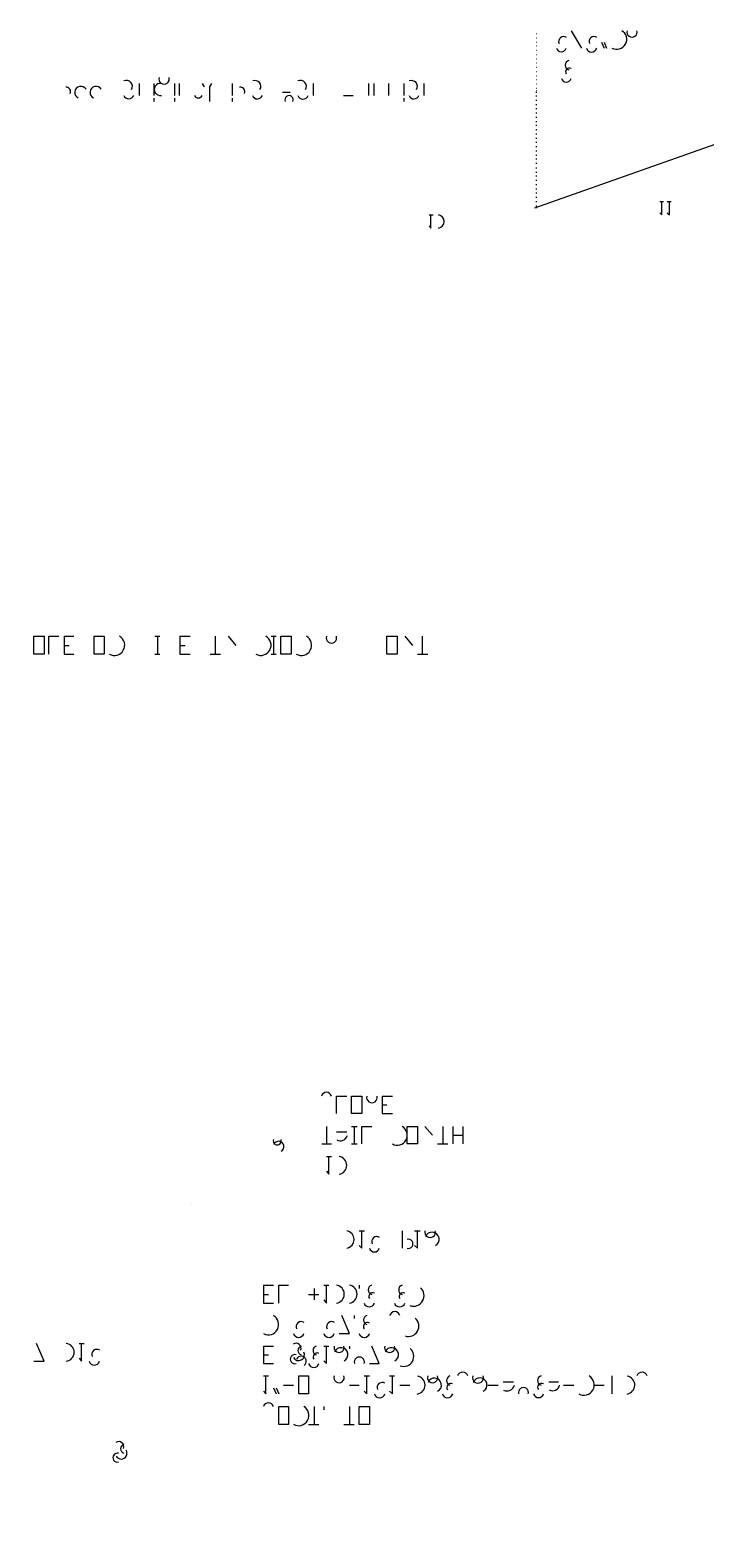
# Model space of a CAD drawing. Header units: millimetres. Extents: x 6 to 1147, y -20 to 811.
# Drawn here: x 318.5 to 467.6, y 258.3 to 588.2 of the extents above; entities that cross this region are included whole.
import ezdxf

# ---------------------------------------------------------------- set-up
doc = ezdxf.new("R2010")
doc.units = ezdxf.units.MM
for name, color, linetype in [('ARCS', 4, 'Continuous'), ('CURVES', 6, 'Continuous'), ('LINES', 7, 'Continuous'), ('RECTANGLES', 3, 'Continuous')]:
    doc.layers.add(name, color=color, linetype=linetype)

msp = doc.modelspace()

# ---------------------------------------------------------------- linework, layer by layer
at = {"layer": 'ARCS'}
for centre, radius, start, end in [((544.81, 589.24), 136.52, 150.049, 150.049), ((488.89, 582.7), 59.66, 150.2766, 150.2766), ((310.33, 504.31), 134.11, 150.0914, 150.0914), ((485.74, 555.07), 68.24, 150.0083, 150.0083), ((463.36, 567.31), 29.82, 149.4614, 149.4614), ((448.12, 586.12), 2.2, 240.6422, 60.6422), ((451.48, 587.74), 1.12, 164.4759, 15.5241), ((514.87, 495.22), 89.64, 30.1778, 30.1778), ((436.96, 582.37), 3.36, 180.5116, 180.5116), ((435.25, 582.31), 1.65, 178.9584, 178.9584), ((435.85, 584.5), 1.12, 195.9454, 344.876), ((436.39, 585.64), 1.11, 55.8403, 203.3852), ((442.54, 584.5), 1.18, 194.7436, 345.2564), ((443.11, 585.64), 1.11, 55.8403, 203.3852), ((433.54, 579.22), 3.06, 91.1233, 91.1233), ((437.8, 580.42), 1.05, 103.2405, 256.7595), ((440.38, 579.31), 3.09, 271.1124, 271.1124), ((440.26, 580.81), 1.47, 267.6627, 267.6627), ((348.16, 577.36), 1.14, 161.5651, 18.4349), ((430.33, 562.75), 16.92, 101.3498, 101.3498), ((433.66, 577.75), 1.47, 87.6627, 87.6627), ((437.02, 576.19), 3.42, 0.5026, 0.5026), ((436.96, 577.84), 1.14, 198.4349, 341.5651), ((437.65, 578.95), 0.835, 62.5256, 213.1113), ((438.64, 576.25), 1.56, 358.8983, 358.8983), ((326.56, 574.6), 0.961, 333.4349, 98.1301), ((329.77, 574.42), 1.34, 30.7355, 245.6589), ((333.13, 574.42), 1.34, 30.7355, 245.6589), ((339.82, 575.74), 1.34, 329.9314, 113.1986), ((347.32, 575.08), 1.34, 79.6952, 280.3048), ((365.02, 574.6), 0.993, 334.7989, 102.0948), ((368.23, 575.74), 1.3, 327.8477, 112.0362), ((378.25, 575.74), 1.34, 329.2645, 114.3411), ((402.79, 575.74), 1.3, 327.8477, 112.0362), ((423.25, 560.29), 14.74, 75.2564, 75.2564), ((340.36, 574.12), 1.14, 198.4349, 341.5651), ((355.69, 574.12), 0.914, 203.9625, 337.5206), ((368.77, 574.12), 1.14, 198.9246, 342.0309), ((375.76, 572.8), 0.914, 336.8014, 203.1986), ((378.82, 574.12), 1.2, 197.5256, 342.4744), ((403.33, 574.12), 1.14, 198.9246, 342.0309), ((515.05, 470.05), 102.08, 209.9934, 209.9934), ((426.61, 560.92), 12.36, 270.1391, 270.1391), ((426.55, 567.1), 6.18, 269.7219, 269.7219), ((425.02, 570.61), 1.7, 342.5252, 342.5252), ((425.11, 570.4), 1.69, 334.7989, 334.7989), ((425.11, 570.49), 1.65, 337.6199, 337.6199), ((425.17, 570.31), 1.66, 148.3245, 148.3245), ((425.23, 570.13), 1.71, 142.125, 142.125), ((425.23, 570.19), 1.67, 143.7462, 143.7462), ((425.23, 570.31), 1.63, 330.124, 330.124), ((425.35, 570.07), 1.66, 137.9357, 137.9357), ((425.74, 570.94), 0.836, 338.9625, 338.9625), ((425.8, 570.85), 0.819, 331.5571, 331.5571), ((425.8, 570.88), 0.805, 333.4349, 333.4349), ((425.86, 570.79), 0.799, 325.7131, 325.7131), ((365.74, 511), 58.1, 330.2845, 330.2845), ((423.85, 569.47), 0.659, 239.9314, 239.9314), ((424.54, 569.74), 0.853, 140.7106, 140.7106), ((424.63, 569.47), 0.891, 135, 135), ((424.63, 569.62), 0.83, 139.3987, 139.3987), ((424.81, 569.44), 0.828, 133.5312, 133.5312), ((428.8, 554.38), 8.48, 100.5948, 100.5948), ((425.26, 553.24), 7.35, 74.3758, 74.3758), ((446.53, 550.66), 9.35, 189.976, 189.976), ((390.67, 526), 29.08, 329.4925, 329.4925), ((431.83, 549.82), 6.23, 153.0645, 153.0645), ((436.69, 553.39), 0.934, 264.4725, 264.4725), ((437.17, 553.42), 1.11, 356.9059, 356.9059), ((437.11, 553.72), 0.93, 0, 0), ((437.14, 553.87), 0.541, 3.1798, 3.1798), ((437.53, 554.14), 0.541, 340.56, 340.56), ((437.77, 553.93), 0.765, 348.6901, 348.6901), ((437.86, 553.72), 0.816, 342.8973, 342.8973), ((441.91, 551.38), 4.66, 189.6444, 189.6444), ((429.43, 547.81), 3.1, 145.2348, 145.2348), ((436.27, 552.61), 0.994, 275.1944, 275.1944), ((436.09, 553.18), 0.666, 262.2348, 262.2348), ((436.87, 552.55), 1.41, 273.6522, 273.6522), ((436.72, 552.49), 1.24, 275.5722, 275.5722), ((436.15, 552.64), 0.607, 278.5308, 278.5308), ((436.48, 553.24), 0.849, 261.8699, 261.8699), ((437.17, 552.58), 1.5, 88.8542, 88.8542), ((437.23, 552.61), 1.47, 273.5035, 273.5035), ((436.75, 551.92), 0.878, 172.1467, 172.1467), ((436.75, 551.53), 0.755, 173.1572, 173.1572), ((437.53, 552.16), 1.3, 185.3145, 185.3145), ((437.65, 552.73), 1.41, 93.6522, 93.6522), ((437.05, 553.3), 0.785, 263.4181, 263.4181), ((437.02, 551.17), 0.666, 172.2348, 172.2348), ((437.41, 551.71), 1.05, 184.8991, 184.8991), ((437.77, 552.7), 1.38, 93.7314, 93.7314), ((437.41, 551.83), 0.765, 78.6901, 78.6901), ((437.56, 551.35), 0.726, 187.125, 187.125), ((437.83, 551.89), 0.934, 84.4725, 84.4725), ((438.16, 552.67), 1.24, 95.5722, 95.5722), ((437.95, 551.89), 0.934, 84.4725, 84.4725), ((438.37, 552.76), 0.964, 95.3558, 95.3558), ((438.4, 551.92), 0.849, 81.8699, 81.8699), ((438.55, 552.16), 0.726, 82.875, 82.875), ((438.73, 552.82), 0.547, 99.4623, 99.4623), ((438.91, 552.31), 0.518, 79.992, 79.992), ((421.42, 543.16), 6.17, 332.1896, 332.1896), ((423.79, 545.2), 3.07, 324.1372, 324.1372), ((426.34, 547.63), 1.72, 242.9873, 242.9873), ((426.4, 547.63), 1.69, 244.7989, 244.7989), ((425.8, 548.32), 0.865, 236.3099, 236.3099), ((426.64, 547.69), 1.66, 253.2016, 253.2016), ((426.64, 547.63), 1.6, 252.582, 252.582), ((426.7, 547.66), 1.65, 79.5085, 79.5085), ((425.95, 548.32), 0.819, 241.5571, 241.5571), ((426.79, 547.66), 1.63, 82.614, 82.614), ((426.88, 547.72), 1.68, 85.9144, 85.9144), ((426.97, 547.72), 1.68, 88.977, 88.977), ((426.25, 548.47), 0.875, 247.8337, 247.8337), ((426.16, 549.16), 0.73, 350.5377, 350.5377), ((426.25, 548.32), 0.792, 245.3764, 245.3764), ((427.18, 547.72), 1.68, 272.0454, 272.0454), ((427.18, 547.72), 1.68, 272.0454, 272.0454), ((427.24, 547.75), 1.65, 274.1596, 274.1596), ((431.83, 543.16), 6.23, 32.6192, 32.6192), ((427.36, 547.75), 1.67, 278.2759, 278.2759), ((427.45, 547.72), 1.62, 106.0908, 106.0908), ((427.54, 547.72), 1.65, 109.0935, 109.0935), ((427.63, 547.72), 1.68, 111.9911, 111.9911), ((427.6, 547.69), 1.64, 111.413, 111.413), ((427, 546.91), 0.787, 72.2553, 72.2553), ((427.06, 548.56), 0.842, 265.9144, 265.9144), ((427.06, 548.56), 0.842, 265.9144, 265.9144), ((427.03, 546.91), 0.779, 74.3578, 74.3578), ((427.12, 546.97), 0.819, 81.573, 81.573), ((427.09, 546.94), 0.794, 79.1145, 79.1145), ((427.21, 548.59), 0.811, 272.1211, 272.1211), ((427.36, 546.88), 0.849, 98.1301, 98.1301), ((427.33, 548.59), 0.811, 272.1211, 272.1211), ((427.42, 546.88), 0.859, 102.0948, 102.0948), ((427.45, 546.88), 0.866, 104.0362, 104.0362), ((427.45, 546.88), 0.866, 104.0362, 104.0362), ((427.6, 549.31), 0.503, 17.354, 17.354), ((418.27, 499.06), 47.41, 280.4637, 280.4637), ((422.44, 522.43), 23.74, 280.1883, 280.1883), ((408.58, 545.92), 1.45, 277.125, 82.875), ((414.25, 542.92), 3.4, 62.0764, 62.0764), ((470.77, 495.49), 51.06, 209.9244, 209.9244), ((426.16, 544.12), 1.72, 294.7751, 294.7751), ((426.25, 544.12), 1.68, 291.9911, 291.9911), ((426.34, 544.12), 1.65, 289.0935, 289.0935), ((426.46, 544.12), 1.62, 285.0685, 285.0685), ((426.52, 544.06), 1.64, 98.427, 98.427), ((426.64, 544.06), 1.62, 94.2364, 94.2364), ((426.64, 544.06), 1.62, 94.2364, 94.2364), ((426.7, 544.06), 1.62, 92.1211, 92.1211), ((426.37, 544.93), 0.911, 287.2415, 287.2415), ((426.43, 544.96), 0.866, 284.0362, 284.0362), ((426.46, 544.96), 0.859, 282.0948, 282.0948), ((426.52, 544.96), 0.849, 278.1301, 278.1301), ((434.83, 542.14), 3.12, 23.8505, 23.8505), ((439.15, 543.01), 3.51, 300.2917, 300.2917), ((439.96, 544.6), 1.77, 298.3008, 298.3008), ((415.18, 541.48), 1.7, 57.9946, 57.9946), ((414.37, 540.73), 0.518, 259.992, 259.992), ((415.15, 540.25), 1.23, 274.1849, 274.1849), ((414.91, 540.31), 0.934, 275.5275, 275.5275), ((414.73, 540.91), 0.696, 262.5686, 262.5686), ((414.97, 541), 0.845, 263.8845, 263.8845), ((415.51, 540.25), 1.35, 273.8141, 273.8141), ((426.55, 531.88), 12.36, 90.1391, 90.1391), ((415.75, 540.34), 1.5, 86.5664, 86.5664), ((415.75, 540.37), 1.47, 273.5035, 273.5035), ((415.33, 541.06), 0.904, 264.2894, 264.2894), ((415.69, 541.15), 1.23, 355.8151, 355.8151), ((415.96, 539.83), 1.32, 183.9005, 183.9005), ((416.05, 540.43), 1.35, 93.8141, 93.8141), ((415.57, 541.06), 0.785, 263.4181, 263.4181), ((415.69, 541.45), 0.871, 358.0251, 358.0251), ((416.41, 540.46), 1.38, 93.7314, 93.7314), ((415.69, 541.63), 0.631, 2.7263, 2.7263), ((416.65, 540.43), 1.23, 94.1849, 94.1849), ((416.14, 541.9), 0.569, 341.5651, 341.5651), ((416.44, 541.48), 0.874, 344.0546, 344.0546), ((416.26, 541.69), 0.677, 347.1957, 347.1957), ((417.01, 540.52), 0.964, 95.3558, 95.3558), ((417.16, 540.52), 0.612, 101.3099, 101.3099), ((426.16, 542.53), 0.618, 194.0362, 194.0362), ((426.55, 543.19), 0.871, 91.9749, 91.9749), ((426.67, 543.19), 0.871, 91.9749, 91.9749), ((426.67, 543.19), 0.871, 91.9749, 91.9749), ((426.82, 543.25), 0.812, 85.7636, 85.7636), ((436.27, 540.31), 0.934, 275.5275, 275.5275), ((436.09, 540.91), 0.696, 262.5686, 262.5686), ((435.97, 540.73), 0.518, 259.992, 259.992), ((436.72, 540.25), 1.24, 275.5722, 275.5722), ((436.87, 540.25), 1.35, 273.8141, 273.8141), ((436.48, 541), 0.849, 261.8699, 261.8699), ((437.17, 540.34), 1.5, 88.8542, 88.8542), ((437.23, 540.37), 1.47, 273.5035, 273.5035), ((436.69, 541.06), 0.904, 264.2894, 264.2894), ((437.17, 541.15), 1.11, 355.3645, 355.3645), ((437.11, 541.45), 0.93, 358.1524, 358.1524), ((437.53, 539.83), 1.29, 183.9909, 183.9909), ((437.05, 541.06), 0.785, 263.4181, 263.4181), ((437.65, 540.43), 1.35, 93.8141, 93.8141), ((437.77, 540.46), 1.38, 93.7314, 93.7314), ((437.14, 541.63), 0.541, 3.1798, 3.1798), ((438.16, 540.43), 1.24, 95.5722, 95.5722), ((437.53, 541.9), 0.541, 340.56, 340.56), ((437.77, 541.69), 0.765, 348.6901, 348.6901), ((437.86, 541.48), 0.816, 342.8973, 342.8973), ((438.37, 540.52), 0.964, 95.3558, 95.3558), ((438.73, 540.52), 0.607, 98.5308, 98.5308), ((252.28, 470.8), 67.04, 150.0389, 150.0389), ((414.55, 540.31), 0.577, 278.9726, 278.9726), ((415.18, 539.65), 0.904, 174.2894, 174.2894), ((415.39, 539.29), 0.755, 173.1572, 173.1572), ((415.48, 538.93), 0.607, 171.4692, 171.4692), ((416.05, 539.47), 1.05, 184.8991, 184.8991), ((415.99, 539.11), 0.755, 186.8428, 186.8428), ((416.02, 539.59), 0.771, 76.5043, 76.5043), ((416.23, 539.62), 0.904, 84.2894, 84.2894), ((416.59, 539.65), 0.934, 84.4725, 84.4725), ((416.83, 539.68), 0.845, 83.8845, 83.8845), ((417.19, 539.92), 0.726, 82.875, 82.875), ((436.15, 540.31), 0.577, 278.9726, 278.9726), ((436.75, 539.65), 0.875, 174.0939, 174.0939), ((436.75, 539.29), 0.755, 173.1572, 173.1572), ((437.02, 538.93), 0.666, 172.2348, 172.2348), ((437.41, 539.47), 1.05, 184.8991, 184.8991), ((437.41, 539.59), 0.765, 78.6901, 78.6901), ((437.56, 539.11), 0.726, 187.125, 187.125), ((437.83, 539.62), 0.904, 84.2894, 84.2894), ((437.95, 539.65), 0.934, 84.4725, 84.4725), ((438.4, 539.68), 0.849, 81.8699, 81.8699), ((438.55, 539.92), 0.726, 82.875, 82.875), ((426.61, 525.7), 6.18, 89.7219, 89.7219), ((427.81, 519.94), 1.63, 224.2559, 224.2559), ((427.81, 522.07), 1.62, 319.514, 319.514), ((427.93, 522.07), 1.71, 322.125, 322.125), ((427.93, 522.01), 1.67, 323.7462, 323.7462), ((427.93, 520.03), 1.66, 219.144, 219.144), ((427.93, 521.89), 1.63, 150.124, 150.124), ((427.93, 520.12), 1.61, 216.6561, 216.6561), ((427.99, 521.89), 1.66, 328.3245, 328.3245), ((427.18, 520.42), 0.853, 219.2894, 219.2894), ((428.05, 521.8), 1.69, 154.7989, 154.7989), ((427.93, 520.21), 1.57, 30.9638, 30.9638), ((427.21, 520.48), 0.841, 214.8245, 214.8245), ((427.99, 520.21), 1.61, 212.7995, 212.7995), ((427.21, 520.51), 0.824, 213.1113, 213.1113), ((428.05, 521.71), 1.65, 157.6199, 157.6199), ((427.24, 520.57), 0.819, 208.4429, 208.4429), ((428.05, 520.33), 1.62, 25.1448, 25.1448), ((428.14, 521.59), 1.7, 162.5252, 162.5252), ((428.05, 520.39), 1.6, 23.1986, 23.1986), ((428.11, 520.39), 1.65, 22.3801, 22.3801), ((427.3, 521.41), 0.799, 145.7131, 145.7131), ((427.36, 521.35), 0.819, 151.5571, 151.5571), ((427.36, 521.32), 0.805, 153.4349, 153.4349), ((427.42, 521.26), 0.836, 158.9625, 158.9625), ((428.35, 522.73), 0.85, 312.1376, 312.1376), ((428.53, 522.73), 0.891, 315, 315), ((428.53, 522.58), 0.83, 319.3987, 319.3987), ((428.62, 522.46), 0.853, 320.7106, 320.7106), ((429.31, 522.7), 0.633, 58.5704, 58.5704), ((428.68, 519.94), 0.78, 22.6199, 22.6199), ((428.86, 520.06), 0.836, 21.0375, 21.0375), ((428.8, 520.21), 0.75, 16.2602, 16.2602), ((428.95, 520.21), 0.837, 14.5345, 14.5345), ((429.31, 519.43), 0.642, 127.4054, 127.4054), ((337.18, 452.38), 2.28, 240.0685, 60.0685), ((369.52, 452.38), 2.26, 241.3895, 61.3895), ((378.46, 452.38), 2.28, 240.0685, 60.0685), ((385.12, 454), 1.14, 161.5651, 18.4349), ((285.58, 362.92), 70.93, 210.2739, 210.2739), ((282.61, 338.98), 80.65, 210.0463, 210.0463), ((384.01, 352.54), 1.12, 15.124, 164.0546), ((394.06, 352.54), 1.18, 165.2564, 14.7436), ((358.18, 334.45), 13.48, 147.2648, 147.2648), ((368.68, 333.37), 13.69, 162.7957, 162.7957), ((373.15, 342.94), 0.892, 160.9744, 20.3231), ((386.8, 340.45), 5.04, 180.341, 180.341), ((387.07, 344.56), 1.62, 240.8519, 345.6773), ((399.64, 344.2), 2.2, 240.6422, 60.6422), ((373.45, 341.68), 1.18, 297.9795, 157.6938), ((381.7, 337.3), 3.06, 91.1233, 91.1233), ((384.25, 340.39), 2.49, 179.3097, 179.3097), ((391.9, 337.39), 3.09, 271.1124, 271.1124), ((391.78, 338.89), 1.47, 267.6627, 267.6627), ((352.57, 330.67), 6.75, 146.2393, 146.2393), ((362.14, 331.27), 6.86, 162.4367, 162.4367), ((381.82, 335.83), 1.47, 87.6627, 87.6627), ((386.86, 334.27), 5.1, 0.337, 0.337), ((399.25, 324.25), 13.41, 180.1282, 180.1282), ((386.5, 337.54), 2, 278.6156, 81.3844), ((389.32, 334.33), 2.4, 359.2838, 359.2838), ((371.56, 321.13), 14.28, 180.1204, 180.1204), ((349.03, 327.49), 2.47, 200.6375, 200.6375), ((357.1, 330.07), 1.7, 331.631, 331.631), ((357.1, 329.95), 1.65, 335.2976, 335.2976), ((357.1, 329.89), 1.63, 337.2176, 337.2176), ((357.1, 329.77), 1.58, 341.222, 341.222), ((357.16, 329.65), 1.59, 168.0558, 168.0558), ((356.38, 329.41), 0.808, 164.9315, 164.9315), ((357.28, 329.56), 1.7, 171.8699, 171.8699), ((357.16, 329.56), 1.58, 171.2538, 171.2538), ((357.28, 329.47), 1.69, 174.8978, 174.8978), ((356.47, 329.32), 0.878, 172.1467, 172.1467), ((356.44, 329.35), 0.853, 169.8753, 169.8753), ((356.38, 329.35), 0.794, 169.1145, 169.1145), ((357.79, 330.55), 0.824, 326.8887, 326.8887), ((357.79, 330.43), 0.824, 326.8887, 326.8887), ((357.79, 330.28), 0.778, 332.4472, 332.4472), ((357.79, 330.1), 0.752, 336.5014, 336.5014), ((358.69, 330.31), 0.648, 76.6075, 76.6075), ((392.53, 324.19), 6.69, 179.7431, 179.7431), ((399.31, 318.07), 13.41, 0.1282, 0.1282), ((346.15, 327.19), 1.29, 273.9909, 273.9909), ((345.79, 327.19), 0.934, 275.5275, 275.5275), ((345.61, 327.79), 0.696, 262.5686, 262.5686), ((345.49, 327.61), 0.518, 259.992, 259.992), ((345.67, 327.19), 0.577, 278.9726, 278.9726), ((345.97, 327.97), 0.875, 264.0939, 264.0939), ((346.39, 327.19), 1.29, 273.9909, 273.9909), ((346.69, 327.22), 1.5, 88.8542, 88.8542), ((346.21, 327.97), 0.875, 264.0939, 264.0939), ((346.75, 327.31), 1.41, 273.6522, 273.6522), ((346.27, 326.53), 0.875, 174.0939, 174.0939), ((346.27, 326.17), 0.755, 173.1572, 173.1572), ((346.69, 328.03), 1.11, 355.3645, 355.3645), ((346.63, 328.39), 0.934, 354.4725, 354.4725), ((347.05, 326.71), 1.29, 183.9909, 183.9909), ((346.57, 327.97), 0.755, 263.1572, 263.1572), ((347.17, 327.37), 1.29, 93.9909, 93.9909), ((346.93, 326.35), 1.05, 184.8991, 184.8991), ((347.29, 327.37), 1.29, 93.9909, 93.9909), ((346.81, 327.34), 0.785, 96.5819, 96.5819), ((346.63, 328.57), 0.577, 8.9726, 8.9726), ((349.03, 324.76), 2.87, 42.0318, 42.0318), ((346.93, 326.47), 0.765, 78.6901, 78.6901), ((346.99, 325.99), 0.755, 186.8428, 186.8428), ((347.65, 327.4), 1.32, 93.9005, 93.9005), ((347.35, 326.59), 0.875, 84.0939, 84.0939), ((347.23, 328.72), 0.731, 340.821, 340.821), ((347.05, 328.75), 0.518, 349.992, 349.992), ((347.38, 328.36), 0.816, 342.8973, 342.8973), ((347.47, 326.59), 0.875, 84.0939, 84.0939), ((347.89, 327.4), 0.964, 95.3558, 95.3558), ((347.83, 326.62), 0.904, 84.2894, 84.2894), ((348.04, 327.64), 0.99, 194.0362, 194.0362), ((348.07, 326.8), 0.726, 82.875, 82.875), ((348.25, 327.4), 0.607, 98.5308, 98.5308), ((352.33, 324.22), 3.18, 91.6211, 91.6211), ((351.43, 326.26), 1.5, 273.4336, 273.4336), ((351.25, 327.37), 1.11, 265.3645, 265.3645), ((351.79, 327.7), 0.616, 43.0251, 43.0251), ((354.85, 326.8), 1.22, 52.0013, 52.0013), ((354.73, 327.04), 1.06, 244.8852, 244.8852), ((354.28, 327.43), 0.576, 231.3402, 231.3402), ((354.97, 327.13), 1.03, 217.875, 217.875), ((354.73, 327.01), 0.691, 182.4896, 182.4896), ((354.91, 326.83), 0.824, 10.4915, 10.4915), ((354.91, 326.56), 0.607, 81.4692, 81.4692), ((355.45, 326.47), 0.642, 37.4054, 37.4054), ((364.42, 321.07), 7.14, 179.7593, 179.7593), ((346.48, 325.81), 0.607, 171.4692, 171.4692), ((350.26, 323.95), 1.43, 37.3493, 37.3493), ((351.43, 323.11), 1.65, 273.1221, 273.1221), ((351.25, 323.92), 0.845, 263.8845, 263.8845), ((352.51, 322.3), 1.98, 87.3974, 87.3974), ((354.25, 322.78), 3.66, 91.4086, 91.4086), ((355.27, 322.3), 3.66, 271.4086, 271.4086), ((355.09, 324.16), 1.68, 266.9335, 266.9335), ((385.87, 321.16), 3.12, 90.5509, 90.5509), ((405.97, 318.13), 6.63, 359.7407, 359.7407), ((412.69, 321.19), 3.09, 270.5563, 270.5563), ((412.63, 322.69), 1.47, 268.8309, 268.8309), ((344.47, 308.59), 14.22, 300.8394, 300.8394), ((348.04, 314.77), 7.13, 300.3432, 300.3432), ((350.62, 319.54), 1.7, 312.1376, 312.1376), ((350.71, 319.45), 1.71, 307.875, 307.875), ((350.71, 319.45), 1.71, 307.875, 307.875), ((350.8, 319.45), 1.66, 305.4171, 305.4171), ((350.89, 319.33), 1.73, 117.8973, 117.8973), ((350.89, 319.39), 1.68, 118.8557, 118.8557), ((351.07, 319.24), 1.79, 110.556, 110.556), ((351.01, 319.36), 1.71, 113.8602, 113.8602), ((351.1, 320.23), 0.876, 308.047, 308.047), ((351.16, 320.2), 0.865, 303.6901, 303.6901), ((351.16, 320.2), 0.865, 303.6901, 303.6901), ((351.19, 320.2), 0.849, 302.0054, 302.0054), ((351.61, 321.16), 0.51, 208.0725, 208.0725), ((351.97, 321.1), 0.616, 223.0251, 223.0251), ((363.13, 311.83), 11.01, 237.9119, 237.9119), ((354.43, 321.01), 1.65, 86.8779, 86.8779), ((360.13, 316.42), 5.49, 237.2648, 237.2648), ((357.97, 319.54), 1.72, 250.6155, 250.6155), ((357.97, 319.63), 1.63, 249.5672, 249.5672), ((358.09, 319.63), 1.68, 245.7256, 245.7256), ((358.15, 319.63), 1.7, 243.8861, 243.8861), ((358.15, 319.69), 1.69, 56.5922, 56.5922), ((358.21, 319.75), 1.67, 53.7462, 53.7462), ((358.33, 319.75), 1.75, 50.5722, 50.5722), ((357.55, 320.26), 0.872, 243.4349, 243.4349), ((358.39, 319.87), 1.7, 46.4321, 46.4321), ((357.55, 320.32), 0.819, 241.5571, 241.5571), ((357.61, 320.32), 0.849, 237.9946, 237.9946), ((357.64, 320.32), 0.865, 236.3099, 236.3099), ((358.93, 320.74), 1.7, 194.2811, 194.2811), ((358.96, 321.43), 1.71, 348.887, 348.887), ((358.96, 320.83), 1.71, 191.113, 191.113), ((358.96, 320.92), 1.7, 188.1301, 188.1301), ((358.12, 320.86), 0.859, 192.0948, 192.0948), ((358.96, 321.31), 1.69, 352.875, 352.875), ((358.96, 321.25), 1.69, 354.8978, 354.8978), ((358.12, 320.92), 0.849, 188.1301, 188.1301), ((358.96, 321.13), 1.68, 358.977, 358.977), ((358.96, 321.04), 1.68, 184.0856, 184.0856), ((358.12, 321.01), 0.841, 182.0454, 182.0454), ((358.12, 320.95), 0.845, 186.1155, 186.1155), ((358.96, 319.15), 0.87, 46.3972, 46.3972), ((359.11, 319.33), 0.895, 39.5597, 39.5597), ((359.8, 321.67), 0.866, 345.9638, 345.9638), ((359.8, 321.55), 0.866, 345.9638, 345.9638), ((359.8, 321.4), 0.849, 351.8699, 351.8699), ((359.8, 321.28), 0.849, 351.8699, 351.8699), ((360.55, 321.16), 0.721, 92.3859, 92.3859), ((385.93, 319.66), 1.5, 88.8542, 88.8542), ((388.18, 321.16), 1.94, 278.8807, 81.1193), ((395.14, 320.68), 1.12, 57.2648, 202.8337), ((402.1, 320.2), 1.01, 252.646, 107.354), ((406.9, 322.78), 1.18, 165.2564, 14.7436), ((407.32, 321.19), 1.58, 299.1676, 158.0089), ((352.39, 307.24), 10.08, 90.1705, 90.1705), ((350.11, 317.92), 0.624, 215.2176, 215.2176), ((350.62, 318.49), 0.864, 110.3231, 110.3231), ((350.62, 318.64), 0.78, 112.6199, 112.6199), ((350.74, 318.52), 0.892, 109.6538, 109.6538), ((350.89, 318.4), 0.866, 104.0362, 104.0362), ((354.85, 318.76), 0.7, 43.2643, 43.2643), ((358.69, 319.06), 0.834, 52.3058, 52.3058), ((358.78, 319.15), 0.83, 49.3987, 49.3987), ((359.14, 318.37), 0.633, 148.5704, 148.5704), ((394.6, 319.54), 1.12, 195.5241, 344.4759), ((357.22, 304.78), 10.5, 90.3274, 90.3274), ((325.45, 299.38), 11.73, 180.2931, 180.2931), ((385.96, 309.1), 1.99, 276.9112, 83.0888), ((388.78, 309.1), 2, 278.6156, 81.3844), ((394.3, 310.06), 1.06, 106.3895, 253.6105), ((401.02, 310.06), 1.06, 106.3895, 253.6105), ((403.24, 308.77), 2.32, 250.0169, 48.8879), ((352.45, 302.2), 5.04, 89.659, 89.659), ((393.46, 307.48), 1.2, 197.5256, 342.4744), ((394.18, 308.59), 0.829, 60.7512, 214.2869), ((400.18, 307.48), 1.2, 197.5256, 342.4744), ((400.9, 308.59), 0.829, 60.7512, 214.2869), ((319.57, 299.26), 5.85, 179.4124, 179.4124), ((325.51, 293.14), 11.73, 0.2931, 0.2931), ((357.34, 299.53), 5.25, 89.3452, 89.3452), ((371.2, 302.38), 2.26, 241.3895, 61.3895), ((393.22, 303.4), 1.01, 107.354, 252.646), ((399.1, 304.06), 1.18, 14.7436, 165.2564), ((402.13, 302.05), 2.29, 250.6768, 50.7106), ((349.69, 300.19), 0.595, 310.9144, 310.9144), ((350.05, 299.41), 0.854, 198.4349, 198.4349), ((350.89, 299.2), 1.64, 201.413, 201.413), ((350.14, 299.68), 0.859, 204.7751, 204.7751), ((350.95, 299.38), 1.66, 207.951, 207.951), ((350.95, 299.32), 1.64, 206.0954, 206.0954), ((350.14, 299.53), 0.825, 199.0935, 199.0935), ((351.07, 299.65), 1.74, 42.2073, 42.2073), ((351.01, 299.47), 1.67, 36.2538, 36.2538), ((351.07, 299.56), 1.68, 39.9364, 39.9364), ((351.07, 299.5), 1.62, 213.6901, 213.6901), ((350.32, 299.8), 0.805, 206.5651, 206.5651), ((351.19, 299.65), 1.65, 45, 45), ((377.86, 300.76), 1.2, 197.5256, 342.4744), ((378.43, 301.93), 1.11, 54.8658, 204.6769), ((384.58, 300.76), 1.2, 197.5256, 342.4744), ((385.15, 301.93), 1.11, 54.8658, 204.6769), ((392.38, 300.76), 1.2, 197.5256, 342.4744), ((393.07, 301.93), 0.917, 60.9454, 214.2157), ((331.33, 293.26), 5.79, 359.4063, 359.4063), ((326.32, 296.26), 1.99, 276.9112, 83.0888), ((333.31, 295.81), 1.11, 54.8658, 204.6769), ((337.21, 296.32), 3.12, 270.5509, 270.5509), ((347.92, 285.64), 13.6, 300.1837, 300.1837), ((337.15, 297.79), 1.41, 268.7811, 268.7811), ((351.19, 291.58), 6.81, 299.2753, 299.2753), ((351.76, 299.11), 0.819, 28.4429, 28.4429), ((351.79, 299.2), 0.841, 34.8245, 34.8245), ((351.79, 299.17), 0.824, 33.1113, 33.1113), ((351.82, 299.23), 0.834, 37.6942, 37.6942), ((353.59, 296.23), 1.65, 315, 315), ((353.71, 296.17), 1.62, 310.486, 310.486), ((354.85, 297.46), 2.68, 207.9971, 207.9971), ((353.77, 296.14), 1.6, 308.1572, 308.1572), ((353.2, 298.09), 0.957, 221.1859, 221.1859), ((353.2, 298.09), 0.957, 221.1859, 221.1859), ((353.59, 297.94), 1.34, 203.7026, 203.7026), ((353.29, 298.09), 1.03, 217.875, 217.875), ((353.29, 298.09), 1.03, 217.875, 217.875), ((353.89, 296.05), 1.61, 302.7995, 302.7995), ((353.23, 298.12), 0.942, 30.6507, 30.6507), ((353.86, 296.11), 1.56, 120.0184, 120.0184), ((353.23, 298.18), 0.912, 27.4076, 27.4076), ((353.23, 298.18), 0.912, 27.4076, 27.4076), ((353.23, 298.3), 0.864, 20.3231, 20.3231), ((353.98, 295.99), 1.61, 114.1791, 114.1791), ((354.04, 295.93), 1.64, 111.413, 111.413), ((354.04, 295.99), 1.59, 112.2035, 112.2035), ((354.07, 296.86), 0.872, 310.8151, 310.8151), ((354.16, 296.86), 0.816, 306.0274, 306.0274), ((354.19, 296.83), 0.824, 303.1113, 303.1113), ((354.19, 296.8), 0.792, 294.6236, 294.6236), ((355.87, 296.68), 0.524, 193.2405, 193.2405), ((355.87, 296.68), 0.524, 193.2405, 193.2405), ((356.38, 296.62), 0.993, 205.0169, 205.0169), ((356.38, 296.62), 0.993, 205.0169, 205.0169), ((356.38, 296.59), 0.932, 33.1785, 33.1785), ((356.47, 296.8), 0.997, 46.2189, 46.2189), ((356.44, 296.62), 0.939, 206.5651, 206.5651), ((356.44, 296.62), 0.939, 206.5651, 206.5651), ((356.47, 296.71), 0.934, 42.3974, 42.3974), ((356.47, 296.71), 0.934, 42.3974, 42.3974), ((356.86, 296.53), 0.534, 38.1572, 38.1572), ((377.29, 297.16), 1.11, 336.6148, 124.1597), ((378.7, 296.68), 1.01, 107.354, 252.646), ((382.06, 296.68), 1.01, 107.354, 252.646), ((386.8, 297.34), 1.12, 164.4759, 15.5241), ((387.22, 295.75), 1.54, 297.0956, 157.2176), ((397.96, 297.34), 1.12, 164.4759, 15.5241), ((398.38, 295.75), 1.54, 297.0956, 157.2176), ((401.05, 295.39), 2.24, 250.2011, 49.6669), ((332.74, 294.64), 1.2, 197.5256, 342.4744), ((353.05, 294.73), 0.595, 220.9144, 220.9144), ((353.56, 295.36), 0.805, 116.5651, 116.5651), ((353.74, 295.24), 0.78, 112.6199, 112.6199), ((353.89, 295.09), 0.837, 104.5345, 104.5345), ((353.89, 295.24), 0.75, 106.2602, 106.2602), ((377.02, 294.76), 1.01, 72.646, 287.354), ((377.86, 295.72), 1.29, 207.7585, 27.7585), ((378.43, 294.28), 1.11, 304.1597, 156.6148), ((381.22, 294.1), 1.18, 194.7436, 345.2564), ((381.94, 295.24), 0.878, 63.4349, 216.0274), ((391.27, 294.1), 1.12, 344.0546, 195.124), ((386.8, 290.68), 1.14, 161.5651, 18.4349), ((403.78, 289.03), 2, 278.4889, 81.2538), ((407.44, 290.68), 1.14, 161.5651, 18.4349), ((407.86, 289.03), 1.54, 297.0956, 157.2176), ((411.58, 290.02), 1.06, 106.3895, 253.6105), ((414.1, 290.68), 1.2, 17.5256, 162.4744), ((417.46, 290.68), 1.2, 162.4744, 17.5256), ((417.88, 289.03), 1.58, 299.1676, 158.0089), ((431.68, 290.02), 1.05, 103.2405, 256.7595), ((440.86, 289.06), 2.28, 240.0685, 60.0685), ((450.1, 289.03), 2, 278.4889, 81.2538), ((453.7, 290.68), 1.2, 17.5256, 162.4744), ((395.74, 287.38), 1.18, 194.7436, 345.2564), ((396.31, 288.52), 1.11, 55.8403, 203.3852), ((410.74, 287.38), 1.18, 194.7436, 345.2564), ((411.46, 288.52), 0.878, 63.4349, 216.0274), ((423.88, 289.39), 1.66, 243.0198, 347.0926), ((427.51, 287.38), 1.12, 344.0546, 195.124), ((430.84, 287.38), 1.12, 195.5241, 344.4759), ((431.53, 288.52), 0.883, 65.0952, 214.8245), ((433.93, 289.39), 1.61, 243.8532, 346.2637), ((371.2, 283.96), 1.14, 18.4349, 161.5651), ((377.86, 282.34), 2.28, 240.0685, 60.0685), ((337.84, 273.01), 0.99, 75.5297, 283.627), ((338.14, 275.44), 1.12, 337.1663, 122.7352), ((338.68, 273.97), 1.27, 210.2564, 32.5741), ((339.52, 274.96), 0.99, 104.0362, 255.9638)]:
    msp.add_arc(centre, radius, start, end, dxfattribs=at)
at = {"layer": 'CURVES'}
for p, q in [((358.24, 575.68), (358.72, 576.4)), ((358.24, 572.44), (358.24, 575.68)), ((430, 548.92), (492.28, 570.88)), ((457.6, 547.84), (458.08, 547.36)), ((458.08, 547.36), (458.08, 550.36)), ((459.28, 547.84), (459.76, 547.36)), ((459.76, 547.36), (459.76, 550.36)), ((406.72, 544.96), (407.08, 544.48)), ((407.08, 544.48), (407.08, 547.36)), ((322.72, 450.4), (322.72, 454.36)), ((322.72, 454.36), (324.88, 454.36)), ((326.08, 454.36), (326.08, 450.4)), ((351.64, 454.36), (351.64, 450.4)), ((326.08, 450.4), (328.24, 450.4)), ((351.64, 450.4), (353.92, 450.4)), ((386.2, 349), (386.2, 352.84)), ((386.2, 352.84), (388.48, 352.84)), ((396.28, 352.84), (396.28, 349)), ((396.28, 349), (398.56, 349)), ((391.84, 342.28), (391.84, 346.12)), ((391.84, 346.12), (394, 346.12)), ((384.52, 335.56), (384.52, 339.52)), ((384.04, 336.28), (384.52, 335.56)), ((391.84, 319.24), (391.84, 323.08)), ((404.08, 319.24), (404.08, 323.08)), ((391.24, 319.84), (391.84, 319.24)), ((403.48, 319.84), (404.08, 319.24)), ((370.12, 311.08), (370.12, 307.12)), ((373.48, 307.12), (373.48, 311.08)), ((373.48, 311.08), (375.64, 311.08)), ((384.04, 307.12), (384.04, 311.08)), ((370.12, 307.12), (372.28, 307.12)), ((383.44, 307.84), (384.04, 307.12)), ((389.08, 300.4), (387.4, 304.36)), ((386.8, 300.4), (389.08, 300.4)), ((321.64, 294.28), (319.96, 298.24)), ((329.92, 294.28), (329.92, 298.24)), ((370.12, 297.64), (370.12, 293.8)), ((384.04, 293.8), (384.04, 297.64)), ((395.68, 293.8), (394, 297.64)), ((319.36, 294.28), (321.64, 294.28)), ((329.44, 295), (329.92, 294.28)), ((370.12, 293.8), (372.28, 293.8)), ((383.44, 294.4), (384.04, 293.8)), ((393.52, 293.8), (395.68, 293.8)), ((370.6, 287.08), (370.6, 291.04)), ((392.92, 287.08), (392.92, 291.04)), ((398.56, 287.08), (398.56, 291.04)), ((370.12, 287.68), (370.6, 287.08)), ((392.32, 287.68), (392.92, 287.08)), ((397.96, 287.68), (398.56, 287.08))]:
    msp.add_line(p, q, dxfattribs=at)
at = {"layer": 'LINES'}
for p, q in [((430.36, 587.44), (430.48, 587.44)), ((438.04, 588.04), (440.32, 584.2)), ((438.04, 588.04), (440.32, 584.2)), ((430.36, 586.48), (430.48, 586.48)), ((430.36, 585.52), (430.48, 585.52)), ((430.36, 584.68), (430.48, 584.68)), ((444.76, 585.52), (445.36, 584.2)), ((445.36, 585.52), (445.84, 584.2)), ((430.36, 583.72), (430.48, 583.72)), ((430.36, 582.76), (430.48, 582.76)), ((430.36, 581.8), (430.48, 581.8)), ((430.36, 580.96), (430.48, 580.96)), ((430.36, 580), (430.48, 580)), ((430.36, 579.04), (430.48, 579.04)), ((430.36, 578.08), (430.48, 578.08)), ((342.64, 576.4), (342.64, 573.76)), ((345.88, 576.4), (345.88, 573.76)), ((350.44, 576.4), (350.44, 573.76)), ((351.52, 576.4), (351.52, 573.76)), ((356.56, 576.4), (357.04, 575.68)), ((363.16, 576.4), (363.16, 573.76)), ((374.32, 574.48), (376, 574.48)), ((381.04, 576.4), (381.04, 573.76)), ((393.28, 576.4), (393.28, 573.76)), ((394.48, 576.4), (394.48, 573.76)), ((397.72, 576.4), (397.72, 573.76)), ((401.08, 576.4), (401.08, 573.76)), ((405.52, 576.4), (405.52, 573.76)), ((430.24, 574.48), (430.48, 574.48)), ((430.36, 577.24), (430.48, 577.24)), ((430.36, 576.28), (430.48, 576.28)), ((430.36, 575.32), (430.48, 575.32)), ((430.36, 574.84), (430.48, 574.84)), ((345.88, 573.16), (345.88, 572.44)), ((350.44, 573.16), (350.44, 572.44)), ((363.16, 573.16), (363.16, 572.44)), ((387.76, 573.76), (389.92, 573.76)), ((401.08, 573.16), (401.08, 572.44)), ((430.24, 573.64), (430.48, 573.64)), ((430.24, 572.68), (430.48, 572.68)), ((430.24, 571.72), (430.48, 571.72)), ((430.24, 570.88), (430.48, 570.88)), ((430.24, 569.92), (430.48, 569.92)), ((430.24, 568.96), (430.48, 568.96)), ((430.24, 568), (430.48, 568)), ((430.24, 567.16), (430.48, 567.16)), ((430.24, 566.2), (430.48, 566.2)), ((430.24, 565.24), (430.48, 565.24)), ((430.24, 564.28), (430.48, 564.28)), ((430.24, 563.44), (430.48, 563.44)), ((430.24, 562.48), (430.48, 562.48)), ((430.24, 561.52), (430.48, 561.52)), ((430.24, 560.56), (430.48, 560.56)), ((430.24, 559.72), (430.48, 559.72)), ((430.24, 558.76), (430.48, 558.76)), ((430.24, 557.8), (430.48, 557.8)), ((430.24, 556.84), (430.48, 556.84)), ((430.24, 556), (430.48, 556)), ((430.24, 555.04), (430.48, 555.04)), ((430.24, 554.08), (430.48, 554.08)), ((430.24, 553.12), (430.48, 553.12)), ((430.24, 552.28), (430.48, 552.28)), ((430.24, 551.32), (430.48, 551.32)), ((430.24, 550.36), (430.48, 550.36)), ((430.24, 549.4), (430.48, 549.4)), ((430.24, 549.04), (430.48, 549.04)), ((457.6, 550.36), (458.44, 550.36)), ((459.28, 550.36), (460.12, 550.36)), ((406.72, 547.36), (407.56, 547.36)), ((326.08, 454.36), (328.24, 454.36)), ((326.08, 452.32), (327.16, 452.32)), ((346.12, 454.36), (347.2, 454.36)), ((346.72, 454.36), (346.72, 450.4)), ((351.64, 454.36), (353.92, 454.36)), ((351.64, 452.32), (352.84, 452.32)), ((359.44, 454.36), (359.44, 450.4)), ((362.32, 454.36), (364, 452.32)), ((371.8, 454.36), (372.88, 454.36)), ((372.28, 454.36), (372.28, 450.4)), ((401.32, 454.36), (403, 452.32)), ((405.16, 454.36), (405.16, 450.4)), ((346.12, 450.4), (347.2, 450.4)), ((358.36, 450.4), (360.64, 450.4)), ((371.8, 450.4), (372.88, 450.4)), ((404.08, 450.4), (406.36, 450.4)), ((396.28, 352.84), (398.56, 352.84)), ((396.28, 350.92), (397.36, 350.92)), ((384.04, 346.12), (384.04, 342.28)), ((386.2, 344.92), (388.48, 344.92)), ((389.56, 346.12), (390.76, 346.12)), ((390.16, 346.12), (390.16, 342.28)), ((405.76, 346.12), (407.44, 344.2)), ((409.72, 346.12), (409.72, 342.28)), ((411.88, 346.12), (411.88, 342.28)), ((411.88, 344.2), (414.16, 344.2)), ((414.16, 346.12), (414.16, 342.28)), ((382.96, 342.28), (385.12, 342.28)), ((389.56, 342.28), (390.76, 342.28)), ((408.52, 342.28), (410.8, 342.28)), ((384.04, 339.52), (385.12, 339.52)), ((354.16, 329.2), (354.16, 329.2)), ((391.24, 323.08), (392.44, 323.08)), ((400.72, 323.08), (400.72, 319.24)), ((403.48, 323.08), (404.68, 323.08)), ((370.12, 311.08), (372.28, 311.08)), ((381.28, 310.36), (381.28, 307.84)), ((383.44, 311.08), (384.52, 311.08)), ((391.24, 311.08), (391.24, 310.36)), ((370.12, 309.04), (371.2, 309.04)), ((380.08, 309.04), (382.36, 309.04)), ((390.16, 304.36), (390.16, 303.76)), ((329.44, 298.24), (330.52, 298.24)), ((370.12, 297.64), (372.28, 297.64)), ((383.44, 297.64), (384.52, 297.64)), ((389.08, 297.64), (389.08, 297.04)), ((370.12, 295.72), (371.2, 295.72)), ((370.12, 291.04), (371.2, 291.04)), ((392.32, 291.04), (393.52, 291.04)), ((397.96, 291.04), (399.04, 291.04)), ((447.04, 291.04), (447.04, 287.08)), ((372.28, 288.4), (372.88, 287.08)), ((372.88, 288.4), (373.48, 287.08)), ((374.56, 289), (376.72, 289)), ((389.08, 289), (391.24, 289)), ((400.24, 289), (402.4, 289)), ((419.68, 289), (421.96, 289)), ((423.04, 289.72), (425.32, 289.72)), ((433.12, 289.72), (435.28, 289.72)), ((436.36, 289), (438.64, 289)), ((443.08, 289), (445.36, 289)), ((381.28, 284.32), (381.28, 280.36)), ((383.44, 284.32), (383.44, 283.6)), ((389.08, 284.32), (389.08, 280.36)), ((380.08, 280.36), (382.36, 280.36)), ((387.88, 280.36), (390.16, 280.36))]:
    msp.add_line(p, q, dxfattribs=at)
at = {"layer": 'RECTANGLES'}
for p, q in [((319.36, 454.36), (321.64, 454.36)), ((319.36, 450.4), (319.36, 454.36)), ((321.64, 454.36), (321.64, 450.4)), ((332.68, 454.36), (334.96, 454.36)), ((332.68, 450.4), (332.68, 454.36)), ((334.96, 454.36), (334.96, 450.4)), ((373.96, 454.36), (376.24, 454.36)), ((373.96, 450.4), (373.96, 454.36)), ((376.24, 454.36), (376.24, 450.4)), ((397.36, 454.36), (399.64, 454.36)), ((397.36, 450.4), (397.36, 454.36)), ((399.64, 454.36), (399.64, 450.4)), ((321.64, 450.4), (319.36, 450.4)), ((334.96, 450.4), (332.68, 450.4)), ((376.24, 450.4), (373.96, 450.4)), ((399.64, 450.4), (397.36, 450.4)), ((389.56, 352.84), (391.84, 352.84)), ((389.56, 349), (389.56, 352.84)), ((391.84, 352.84), (391.84, 349)), ((391.84, 349), (389.56, 349)), ((401.8, 346.12), (404.08, 346.12)), ((401.8, 342.28), (401.8, 346.12)), ((404.08, 346.12), (404.08, 342.28)), ((404.08, 342.28), (401.8, 342.28)), ((377.92, 291.04), (380.08, 291.04)), ((377.92, 287.08), (377.92, 291.04)), ((380.08, 291.04), (380.08, 287.08)), ((380.08, 287.08), (377.92, 287.08)), ((373.48, 284.32), (375.64, 284.32)), ((373.48, 280.36), (373.48, 284.32)), ((375.64, 284.32), (375.64, 280.36)), ((391.24, 284.32), (393.52, 284.32)), ((391.24, 280.36), (391.24, 284.32)), ((393.52, 284.32), (393.52, 280.36)), ((375.64, 280.36), (373.48, 280.36)), ((393.52, 280.36), (391.24, 280.36))]:
    msp.add_line(p, q, dxfattribs=at)

doc.saveas('drawing.dxf')
